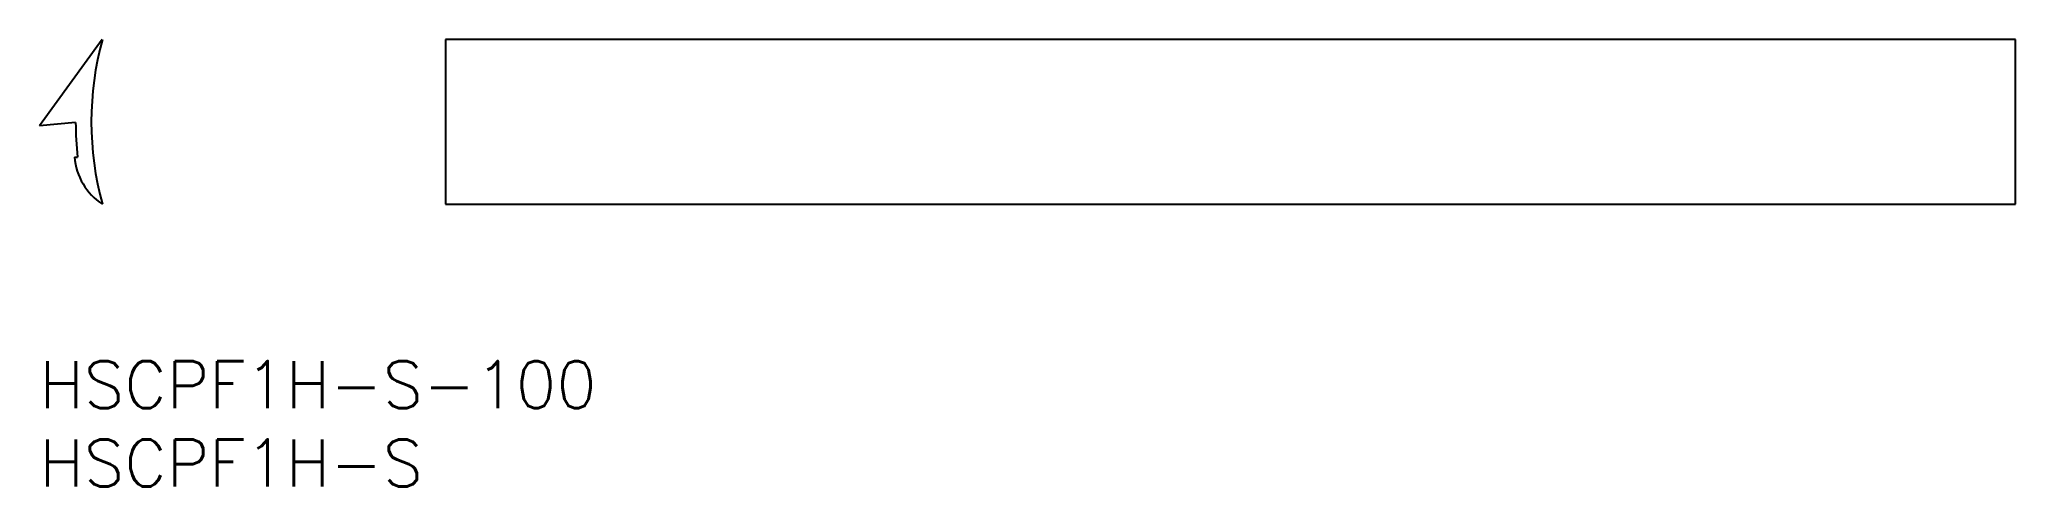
# Model space of a CAD drawing. Extents: x 0 to 126, y -8 to 20.
import ezdxf

# ---------------------------------------------------------------- set-up
doc = ezdxf.new("R2010")
doc.units = 0
doc.header["$LTSCALE"] = 0.5
doc.layers.add('MSM_CONTINUOUS', color=7, linetype='CONTINUOUS')
doc.layers.add('MSM_PART_NUMBER', color=7, linetype='CONTINUOUS')
doc.styles.get("Standard").update_dxf_attribs({"font": 'txt.shx', "height": 3, "bigfont": 'bigfont.shx'})

# ---------------------------------------------------------------- blocks, each defined once
blk = doc.blocks.new('*U6')
at = {"layer": 'MSM_PART_NUMBER'}
blk.add_text('HSCPF1H-S-100', height=3, dxfattribs=at).set_placement((0, -3))
blk = doc.blocks.new('*U7')
at = {"layer": 'MSM_PART_NUMBER'}
blk.add_text('HSCPF1H-S', height=3, dxfattribs=at).set_placement((0, -8))

msp = doc.modelspace()

# ---------------------------------------------------------------- linework, layer by layer
at = {"layer": 'MSM_CONTINUOUS'}
for p, q in [((4, 20.5), (0, 15)), ((25.86, 20.5), (25.86, 10)), ((125.86, 20.5), (25.86, 20.5)), ((125.86, 10), (125.86, 20.5)), ((2.3, 15.2), (0, 15)), ((2.22, 13), (2.42, 13)), ((25.86, 10), (125.86, 10))]:
    msp.add_line(p, q, dxfattribs=at)
for centre, radius, start, end in [((23.3, 15.25), 20, 164.7815, 195.2185), ((23.3, 15.25), 21, 180.1334, 186.1506), ((6.21, 13.34), 4, 184.8357, 236.543)]:
    msp.add_arc(centre, radius, start, end, dxfattribs=at)

# ---------------------------------------------------------------- block references
for name in ['*U6', '*U7']:
    msp.add_blockref(name, (0, 0), dxfattribs=at)

doc.saveas('drawing.dxf')
